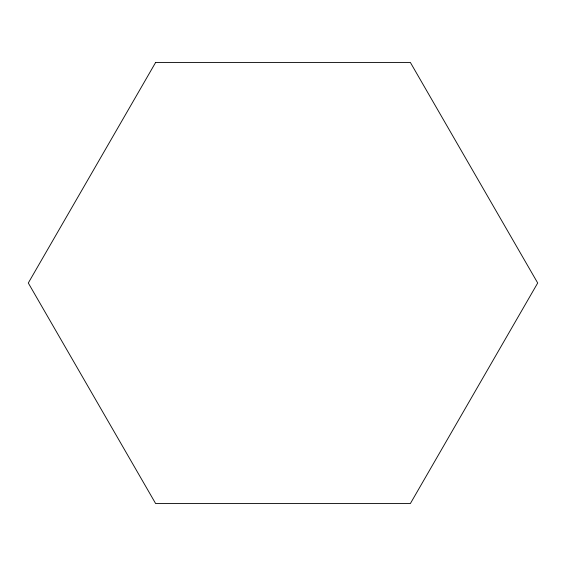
<?xml version="1.0" encoding="UTF-8"?>
<svg xmlns="http://www.w3.org/2000/svg" width="566" height="566" viewBox="0 0 566 566"><rect width="100%" height="100%" fill="white"/><g stroke="black" fill="none" stroke-linecap="round" stroke-linejoin="round"><path stroke-width="0.85" d="M155.65 62.423L28.3 283L155.65 503.577L410.35 503.577L537.7 283L410.35 62.423L155.65 62.423"/></g></svg>
